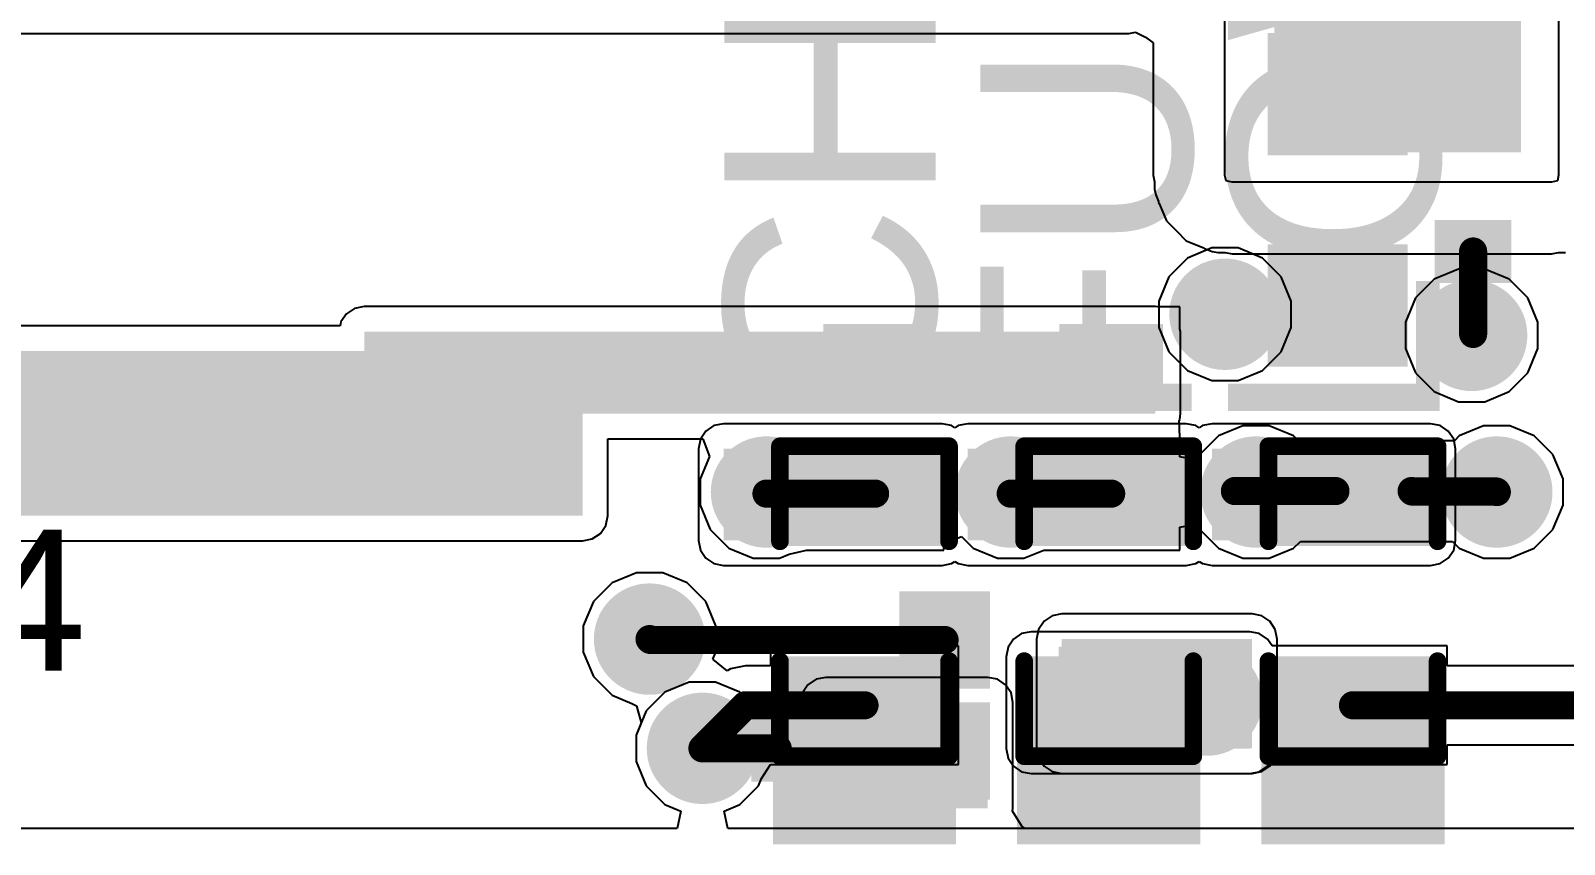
# Model space of a CAD drawing. Header units: millimetres. Extents: x 0 to 214, y 0 to 214.
# Drawn here: x 5.0714 to 5.5066, y 0.0058 to 0.2367 of the extents above; entities that cross this region are included whole.
import ezdxf

# ---------------------------------------------------------------- set-up
doc = ezdxf.new("R2010")
doc.units = ezdxf.units.MM
doc.header["$MEASUREMENT"] = 0
for name, color, linetype in [('BottomLayer', 5, 'Continuous'), ('BottomPaste', 16, 'Continuous'), ('BottomSolder', 6, 'Continuous'), ('TopLayer', 1, 'Continuous'), ('TopOverlay', 2, 'Continuous'), ('TopPaste', 8, 'Continuous'), ('TopSolder', 216, 'Continuous'), ('ViaHoleLayer', 16, 'Continuous')]:
    doc.layers.add(name, color=color, linetype=linetype)
doc.styles.add('Arial', font='', dxfattribs={"height": 0.2})
doc.styles.get('Arial').set_extended_font_data('Arial')

# ---------------------------------------------------------------- blocks, each defined once
blk = doc.blocks.new('R___0402_B_16')
at = {"layer": 'BottomLayer'}
for points in [[(-0.0095, 0.0125), (-0.0095, -0.0125), (-0.0275, -0.0125), (-0.0275, 0.0125)], [(0.0275, 0.0125), (0.0275, -0.0125), (0.0095, -0.0125), (0.0095, 0.0125)]]:
    blk.add_hatch(color=5, dxfattribs=at).paths.add_polyline_path(points)
at = {"layer": 'BottomPaste'}
for points in [[(-0.0095, 0.0125), (-0.0095, -0.0125), (-0.0275, -0.0125), (-0.0275, 0.0125)], [(0.0275, 0.0125), (0.0275, -0.0125), (0.0095, -0.0125), (0.0095, 0.0125)]]:
    blk.add_hatch(color=16, dxfattribs=at).paths.add_polyline_path(points)
at = {"layer": 'BottomSolder'}
for points in [[(-0.00733, 0.01467), (-0.00733, -0.01467), (-0.02967, -0.01467), (-0.02967, 0.01467)], [(0.02967, 0.01467), (0.02967, -0.01467), (0.00733, -0.01467), (0.00733, 0.01467)]]:
    blk.add_hatch(color=6, dxfattribs=at).paths.add_polyline_path(points)
blk = doc.blocks.new('5_VSOF_B_23')
at = {"layer": 'BottomLayer'}
for points in [[(-0.03346, 0.02461), (-0.01969, 0.02461), (-0.01969, 0.01476), (-0.03346, 0.01476)], [(0.01969, 0.02461), (0.03346, 0.02461), (0.03346, 0.01476), (0.01969, 0.01476)], [(-0.03346, 0.00492), (-0.01969, 0.00492), (-0.01969, -0.00492), (-0.03346, -0.00492)], [(-0.03346, -0.01476), (-0.01969, -0.01476), (-0.01969, -0.02461), (-0.03346, -0.02461)], [(0.01969, -0.01476), (0.03346, -0.01476), (0.03346, -0.02461), (0.01969, -0.02461)]]:
    blk.add_hatch(color=5, dxfattribs=at).paths.add_polyline_path(points)
at = {"layer": 'BottomPaste'}
for points in [[(-0.03346, 0.02461), (-0.01969, 0.02461), (-0.01969, 0.01476), (-0.03346, 0.01476)], [(0.01969, 0.02461), (0.03346, 0.02461), (0.03346, 0.01476), (0.01969, 0.01476)], [(-0.03346, 0.00492), (-0.01969, 0.00492), (-0.01969, -0.00492), (-0.03346, -0.00492)], [(-0.03346, -0.01476), (-0.01969, -0.01476), (-0.01969, -0.02461), (-0.03346, -0.02461)], [(0.01969, -0.01476), (0.03346, -0.01476), (0.03346, -0.02461), (0.01969, -0.02461)]]:
    blk.add_hatch(color=16, dxfattribs=at).paths.add_polyline_path(points)
at = {"layer": 'BottomSolder'}
for points in [[(-0.03746, 0.02861), (-0.01569, 0.02861), (-0.01569, 0.01076), (-0.03746, 0.01076)], [(0.01569, 0.02861), (0.03746, 0.02861), (0.03746, 0.01076), (0.01569, 0.01076)], [(-0.03746, 0.00892), (-0.01569, 0.00892), (-0.01569, -0.00892), (-0.03746, -0.00892)], [(-0.03746, -0.01076), (-0.01569, -0.01076), (-0.01569, -0.02861), (-0.03746, -0.02861)], [(0.01569, -0.01076), (0.03746, -0.01076), (0.03746, -0.02861), (0.01569, -0.02861)]]:
    blk.add_hatch(color=6, dxfattribs=at).paths.add_polyline_path(points)
blk = doc.blocks.new('R___0201_B_29')
at = {"layer": 'BottomLayer'}
for points in [[(-0.01614, 0.00728), (-0.00551, 0.00728), (-0.00551, -0.00728), (-0.01614, -0.00728)], [(0.00551, 0.00728), (0.01614, 0.00728), (0.01614, -0.00728), (0.00551, -0.00728)]]:
    blk.add_hatch(color=5, dxfattribs=at).paths.add_polyline_path(points)
at = {"layer": 'BottomPaste'}
for points in [[(-0.01614, 0.00728), (-0.00551, 0.00728), (-0.00551, -0.00728), (-0.01614, -0.00728)], [(0.00551, 0.00728), (0.01614, 0.00728), (0.01614, -0.00728), (0.00551, -0.00728)]]:
    blk.add_hatch(color=16, dxfattribs=at).paths.add_polyline_path(points)
at = {"layer": 'BottomSolder'}
for points in [[(-0.01831, 0.00945), (-0.00335, 0.00945), (-0.00335, -0.00945), (-0.01831, -0.00945)], [(0.00335, 0.00945), (0.01831, 0.00945), (0.01831, -0.00945), (0.00335, -0.00945)]]:
    blk.add_hatch(color=6, dxfattribs=at).paths.add_polyline_path(points)
blk = doc.blocks.new('R___0201_B_30')
at = {"layer": 'BottomLayer'}
for points in [[(-0.01614, 0.00728), (-0.00551, 0.00728), (-0.00551, -0.00728), (-0.01614, -0.00728)], [(0.00551, 0.00728), (0.01614, 0.00728), (0.01614, -0.00728), (0.00551, -0.00728)]]:
    blk.add_hatch(color=5, dxfattribs=at).paths.add_polyline_path(points)
at = {"layer": 'BottomPaste'}
for points in [[(-0.01614, 0.00728), (-0.00551, 0.00728), (-0.00551, -0.00728), (-0.01614, -0.00728)], [(0.00551, 0.00728), (0.01614, 0.00728), (0.01614, -0.00728), (0.00551, -0.00728)]]:
    blk.add_hatch(color=16, dxfattribs=at).paths.add_polyline_path(points)
at = {"layer": 'BottomSolder'}
for points in [[(-0.01831, 0.00945), (-0.00335, 0.00945), (-0.00335, -0.00945), (-0.01831, -0.00945)], [(0.00335, 0.00945), (0.01831, 0.00945), (0.01831, -0.00945), (0.00335, -0.00945)]]:
    blk.add_hatch(color=6, dxfattribs=at).paths.add_polyline_path(points)
blk = doc.blocks.new('SOT_723_B_53')
at = {"layer": 'BottomLayer'}
for points in [[(-0.02559, 0.0315), (-0.00591, 0.0315), (-0.00591, 0.01378), (-0.02559, 0.01378)], [(0.00591, 0.0315), (0.02559, 0.0315), (0.02559, 0.01378), (0.00591, 0.01378)], [(-0.00984, -0.01378), (0.00984, -0.01378), (0.00984, -0.0315), (-0.00984, -0.0315)]]:
    blk.add_hatch(color=5, dxfattribs=at).paths.add_polyline_path(points)
at = {"layer": 'BottomPaste'}
for points in [[(-0.02559, 0.0315), (-0.00591, 0.0315), (-0.00591, 0.01378), (-0.02559, 0.01378)], [(0.00591, 0.0315), (0.02559, 0.0315), (0.02559, 0.01378), (0.00591, 0.01378)], [(-0.00984, -0.01378), (0.00984, -0.01378), (0.00984, -0.0315), (-0.00984, -0.0315)]]:
    blk.add_hatch(color=16, dxfattribs=at).paths.add_polyline_path(points)
at = {"layer": 'BottomSolder'}
for points in [[(-0.02959, 0.0355), (-0.00191, 0.0355), (-0.00191, 0.00978), (-0.02959, 0.00978)], [(0.00191, 0.0355), (0.02959, 0.0355), (0.02959, 0.00978), (0.00191, 0.00978)], [(-0.01384, -0.00978), (0.01384, -0.00978), (0.01384, -0.0355), (-0.01384, -0.0355)]]:
    blk.add_hatch(color=6, dxfattribs=at).paths.add_polyline_path(points)
blk = doc.blocks.new('LED_0603_60')
at = {"layer": 'TopLayer'}
for points in [[(-0.03937, 0.01969), (-0.01969, 0.01969), (-0.01969, -0.01969), (-0.03937, -0.01969)], [(0.01969, 0.01969), (0.03937, 0.01969), (0.03937, -0.01969), (0.01969, -0.01969)]]:
    blk.add_hatch(color=1, dxfattribs=at).paths.add_polyline_path(points)
at = {"layer": 'TopOverlay'}
blk.add_hatch(color=2, dxfattribs=at).paths.add_polyline_path([(0.044, -0.026), (0.069, -0.026), (0.069, 0.026), (0.044, 0.026)])
at = {"layer": 'TopPaste'}
for points in [[(-0.03937, 0.01969), (-0.01969, 0.01969), (-0.01969, -0.01969), (-0.03937, -0.01969)], [(0.01969, 0.01969), (0.03937, 0.01969), (0.03937, -0.01969), (0.01969, -0.01969)]]:
    blk.add_hatch(color=8, dxfattribs=at).paths.add_polyline_path(points)
at = {"layer": 'TopSolder'}
for points in [[(-0.04337, 0.02369), (-0.01569, 0.02369), (-0.01569, -0.02369), (-0.04337, -0.02369)], [(0.01569, 0.02369), (0.04337, 0.02369), (0.04337, -0.02369), (0.01569, -0.02369)]]:
    blk.add_hatch(color=216, dxfattribs=at).paths.add_polyline_path(points)
at = {"layer": 'TopOverlay', "const_width": 0.005}
for points in [[(-0.044, -0.024), (-0.044, 0.024)], [(-0.017, 0.024), (-0.044, 0.024)], [(0.044, 0.024), (0.017, 0.024)], [(0.044, -0.024), (0.044, 0.024)], [(-0.017, -0.024), (-0.044, -0.024)], [(0.044, -0.024), (0.017, -0.024)]]:
    blk.add_lwpolyline(points, dxfattribs=at)
at = {"layer": 'TopOverlay', "const_width": 0.0025}
for points in [[(-0.04525, 0.024, 1), (-0.04275, 0.024, 1)], [(-0.04525, 0.024, 1), (-0.04275, 0.024, 1)], [(-0.01825, 0.024, 1), (-0.01575, 0.024, 1)], [(0.01575, 0.024, 1), (0.01825, 0.024, 1)], [(0.04275, 0.024, 1), (0.04525, 0.024, 1)], [(0.04275, 0.024, 1), (0.04525, 0.024, 1)], [(-0.04525, -0.024, 1), (-0.04275, -0.024, 1)], [(-0.04525, -0.024, 1), (-0.04275, -0.024, 1)], [(-0.01825, -0.024, 1), (-0.01575, -0.024, 1)], [(0.01575, -0.024, 1), (0.01825, -0.024, 1)], [(0.04275, -0.024, 1), (0.04525, -0.024, 1)], [(0.04275, -0.024, 1), (0.04525, -0.024, 1)]]:
    blk.add_lwpolyline(points, format="xyb", close=True, dxfattribs=at)
blk = doc.blocks.new('C___0603_B_71')
at = {"layer": 'BottomLayer'}
for points in [[(-0.045, -0.0175), (-0.045, 0.0175), (-0.015, 0.0175), (-0.015, -0.0175)], [(0.015, -0.0175), (0.015, 0.0175), (0.045, 0.0175), (0.045, -0.0175)]]:
    blk.add_hatch(color=5, dxfattribs=at).paths.add_polyline_path(points)
at = {"layer": 'BottomPaste'}
for points in [[(-0.045, -0.0175), (-0.045, 0.0175), (-0.015, 0.0175), (-0.015, -0.0175)], [(0.015, -0.0175), (0.015, 0.0175), (0.045, 0.0175), (0.045, -0.0175)]]:
    blk.add_hatch(color=16, dxfattribs=at).paths.add_polyline_path(points)
at = {"layer": 'BottomSolder'}
for points in [[(-0.04736, -0.01986), (-0.04736, 0.01986), (-0.01264, 0.01986), (-0.01264, -0.01986)], [(0.01264, -0.01986), (0.01264, 0.01986), (0.04736, 0.01986), (0.04736, -0.01986)]]:
    blk.add_hatch(color=6, dxfattribs=at).paths.add_polyline_path(points)
blk = doc.blocks.new('R___0402_B_106')
at = {"layer": 'BottomLayer'}
for points in [[(-0.0095, 0.0125), (-0.0095, -0.0125), (-0.0275, -0.0125), (-0.0275, 0.0125)], [(0.0275, 0.0125), (0.0275, -0.0125), (0.0095, -0.0125), (0.0095, 0.0125)]]:
    blk.add_hatch(color=5, dxfattribs=at).paths.add_polyline_path(points)
at = {"layer": 'BottomPaste'}
for points in [[(-0.0095, 0.0125), (-0.0095, -0.0125), (-0.0275, -0.0125), (-0.0275, 0.0125)], [(0.0275, 0.0125), (0.0275, -0.0125), (0.0095, -0.0125), (0.0095, 0.0125)]]:
    blk.add_hatch(color=16, dxfattribs=at).paths.add_polyline_path(points)
at = {"layer": 'BottomSolder'}
for points in [[(-0.00733, 0.01467), (-0.00733, -0.01467), (-0.02967, -0.01467), (-0.02967, 0.01467)], [(0.02967, 0.01467), (0.02967, -0.01467), (0.00733, -0.01467), (0.00733, 0.01467)]]:
    blk.add_hatch(color=6, dxfattribs=at).paths.add_polyline_path(points)
blk = doc.blocks.new('LED_0603_181')
at = {"layer": 'TopLayer'}
for points in [[(-0.03937, 0.01969), (-0.01969, 0.01969), (-0.01969, -0.01969), (-0.03937, -0.01969)], [(0.01969, 0.01969), (0.03937, 0.01969), (0.03937, -0.01969), (0.01969, -0.01969)]]:
    blk.add_hatch(color=1, dxfattribs=at).paths.add_polyline_path(points)
at = {"layer": 'TopOverlay'}
blk.add_hatch(color=2, dxfattribs=at).paths.add_polyline_path([(0.044, -0.026), (0.069, -0.026), (0.069, 0.026), (0.044, 0.026)])
at = {"layer": 'TopPaste'}
for points in [[(-0.03937, 0.01969), (-0.01969, 0.01969), (-0.01969, -0.01969), (-0.03937, -0.01969)], [(0.01969, 0.01969), (0.03937, 0.01969), (0.03937, -0.01969), (0.01969, -0.01969)]]:
    blk.add_hatch(color=8, dxfattribs=at).paths.add_polyline_path(points)
at = {"layer": 'TopSolder'}
for points in [[(-0.04337, 0.02369), (-0.01569, 0.02369), (-0.01569, -0.02369), (-0.04337, -0.02369)], [(0.01569, 0.02369), (0.04337, 0.02369), (0.04337, -0.02369), (0.01569, -0.02369)]]:
    blk.add_hatch(color=216, dxfattribs=at).paths.add_polyline_path(points)
at = {"layer": 'TopOverlay', "const_width": 0.005}
for points in [[(-0.017, 0.024), (-0.044, 0.024)], [(-0.044, -0.024), (-0.044, 0.024)], [(0.044, 0.024), (0.017, 0.024)], [(0.044, -0.024), (0.044, 0.024)], [(-0.017, -0.024), (-0.044, -0.024)], [(0.044, -0.024), (0.017, -0.024)]]:
    blk.add_lwpolyline(points, dxfattribs=at)
at = {"layer": 'TopOverlay', "const_width": 0.0025}
for points in [[(-0.04525, 0.024, 1), (-0.04275, 0.024, 1)], [(-0.04525, 0.024, 1), (-0.04275, 0.024, 1)], [(-0.01825, 0.024, 1), (-0.01575, 0.024, 1)], [(0.01575, 0.024, 1), (0.01825, 0.024, 1)], [(0.04275, 0.024, 1), (0.04525, 0.024, 1)], [(0.04275, 0.024, 1), (0.04525, 0.024, 1)], [(-0.04525, -0.024, 1), (-0.04275, -0.024, 1)], [(-0.04525, -0.024, 1), (-0.04275, -0.024, 1)], [(-0.01825, -0.024, 1), (-0.01575, -0.024, 1)], [(0.01575, -0.024, 1), (0.01825, -0.024, 1)], [(0.04275, -0.024, 1), (0.04525, -0.024, 1)], [(0.04275, -0.024, 1), (0.04525, -0.024, 1)]]:
    blk.add_lwpolyline(points, format="xyb", close=True, dxfattribs=at)
blk = doc.blocks.new('LED_0603_182')
at = {"layer": 'TopLayer'}
for points in [[(-0.03937, 0.01969), (-0.01969, 0.01969), (-0.01969, -0.01969), (-0.03937, -0.01969)], [(0.01969, 0.01969), (0.03937, 0.01969), (0.03937, -0.01969), (0.01969, -0.01969)]]:
    blk.add_hatch(color=1, dxfattribs=at).paths.add_polyline_path(points)
at = {"layer": 'TopOverlay'}
blk.add_hatch(color=2, dxfattribs=at).paths.add_polyline_path([(0.044, -0.026), (0.069, -0.026), (0.069, 0.026), (0.044, 0.026)])
at = {"layer": 'TopPaste'}
for points in [[(-0.03937, 0.01969), (-0.01969, 0.01969), (-0.01969, -0.01969), (-0.03937, -0.01969)], [(0.01969, 0.01969), (0.03937, 0.01969), (0.03937, -0.01969), (0.01969, -0.01969)]]:
    blk.add_hatch(color=8, dxfattribs=at).paths.add_polyline_path(points)
at = {"layer": 'TopSolder'}
for points in [[(-0.04337, 0.02369), (-0.01569, 0.02369), (-0.01569, -0.02369), (-0.04337, -0.02369)], [(0.01569, 0.02369), (0.04337, 0.02369), (0.04337, -0.02369), (0.01569, -0.02369)]]:
    blk.add_hatch(color=216, dxfattribs=at).paths.add_polyline_path(points)
at = {"layer": 'TopOverlay', "const_width": 0.005}
for points in [[(-0.044, -0.024), (-0.044, 0.024)], [(-0.017, 0.024), (-0.044, 0.024)], [(0.044, 0.024), (0.017, 0.024)], [(0.044, -0.024), (0.044, 0.024)], [(-0.017, -0.024), (-0.044, -0.024)], [(0.044, -0.024), (0.017, -0.024)]]:
    blk.add_lwpolyline(points, dxfattribs=at)
at = {"layer": 'TopOverlay', "const_width": 0.0025}
for points in [[(-0.04525, 0.024, 1), (-0.04275, 0.024, 1)], [(-0.04525, 0.024, 1), (-0.04275, 0.024, 1)], [(-0.01825, 0.024, 1), (-0.01575, 0.024, 1)], [(0.01575, 0.024, 1), (0.01825, 0.024, 1)], [(0.04275, 0.024, 1), (0.04525, 0.024, 1)], [(0.04275, 0.024, 1), (0.04525, 0.024, 1)], [(-0.04525, -0.024, 1), (-0.04275, -0.024, 1)], [(-0.04525, -0.024, 1), (-0.04275, -0.024, 1)], [(-0.01825, -0.024, 1), (-0.01575, -0.024, 1)], [(0.01575, -0.024, 1), (0.01825, -0.024, 1)], [(0.04275, -0.024, 1), (0.04525, -0.024, 1)], [(0.04275, -0.024, 1), (0.04525, -0.024, 1)]]:
    blk.add_lwpolyline(points, format="xyb", close=True, dxfattribs=at)

msp = doc.modelspace()

# ---------------------------------------------------------------- hatches: boundary and pattern name
at = {"layer": 'BottomLayer'}
for points in [[(5.42431, 0.20219), (5.49431, 0.20219), (5.49431, 0.26519), (5.42431, 0.26519)], [(5.166, 0.099), (5.228, 0.099), (5.228, 0.15128), (5.166, 0.15128)], [(5.166, 0.128), (5.3905, 0.128), (5.3905, 0.15128), (5.166, 0.15128)], [(4.3879, 0.099), (5.1969, 0.099), (5.1969, 0.14575), (4.3879, 0.14575)], [(5.364, 0.033), (5.418, 0.033), (5.418, 0.064), (5.364, 0.064)], [(5.297, 0.016), (5.343, 0.016), (5.343, 0.046), (5.297, 0.046)]]:
    msp.add_hatch(color=5, dxfattribs=at).paths.add_polyline_path(points)
h = msp.add_hatch(color=5, dxfattribs=at)
edge = h.paths.add_edge_path()
edge.add_arc((5.41031, 0.15619), 0.01181, 0, 360)
h = msp.add_hatch(color=5, dxfattribs=at)
edge = h.paths.add_edge_path()
edge.add_arc((5.48031, 0.15019), 0.01181, 0, 360)
h = msp.add_hatch(color=5, dxfattribs=at)
edge = h.paths.add_edge_path()
edge.add_arc((5.28018, 0.10574), 0.01181, 0, 360)
h = msp.add_hatch(color=5, dxfattribs=at)
edge = h.paths.add_edge_path()
edge.add_arc((5.3495, 0.10574), 0.01181, 0, 360)
h = msp.add_hatch(color=5, dxfattribs=at)
edge = h.paths.add_edge_path()
edge.add_arc((5.41913, 0.10574), 0.01181, 0, 360)
h = msp.add_hatch(color=5, dxfattribs=at)
edge = h.paths.add_edge_path()
edge.add_arc((5.48745, 0.10574), 0.01181, 0, 360)
h = msp.add_hatch(color=5, dxfattribs=at)
edge = h.paths.add_edge_path()
edge.add_arc((5.247, 0.064), 0.01181, 0, 360)
h = msp.add_hatch(color=5, dxfattribs=at)
edge = h.paths.add_edge_path()
edge.add_arc((5.40514, 0.04669), 0.01181, 0, 360)
h = msp.add_hatch(color=5, dxfattribs=at)
edge = h.paths.add_edge_path()
edge.add_arc((5.262, 0.033), 0.01181, 0, 360)
at = {"layer": 'BottomSolder'}
h = msp.add_hatch(color=6, dxfattribs=at)
edge = h.paths.add_edge_path()
edge.add_arc((5.41031, 0.15619), 0.01581, 0, 360)
h = msp.add_hatch(color=6, dxfattribs=at)
edge = h.paths.add_edge_path()
edge.add_arc((5.48031, 0.15019), 0.01581, 0, 360)
h = msp.add_hatch(color=6, dxfattribs=at)
edge = h.paths.add_edge_path()
edge.add_arc((5.28018, 0.10574), 0.01581, 0, 360)
h = msp.add_hatch(color=6, dxfattribs=at)
edge = h.paths.add_edge_path()
edge.add_arc((5.3495, 0.10574), 0.01581, 0, 360)
h = msp.add_hatch(color=6, dxfattribs=at)
edge = h.paths.add_edge_path()
edge.add_arc((5.41913, 0.10574), 0.01581, 0, 360)
h = msp.add_hatch(color=6, dxfattribs=at)
edge = h.paths.add_edge_path()
edge.add_arc((5.48745, 0.10574), 0.01581, 0, 360)
h = msp.add_hatch(color=6, dxfattribs=at)
edge = h.paths.add_edge_path()
edge.add_arc((5.247, 0.064), 0.01581, 0, 360)
h = msp.add_hatch(color=6, dxfattribs=at)
edge = h.paths.add_edge_path()
edge.add_arc((5.40514, 0.04669), 0.01581, 0, 360)
h = msp.add_hatch(color=6, dxfattribs=at)
edge = h.paths.add_edge_path()
edge.add_arc((5.262, 0.033), 0.01581, 0, 360)
at = {"layer": 'TopLayer'}
h = msp.add_hatch(color=1, dxfattribs=at)
edge = h.paths.add_edge_path()
edge.add_arc((5.41031, 0.15619), 0.01181, 0, 360)
h = msp.add_hatch(color=1, dxfattribs=at)
edge = h.paths.add_edge_path()
edge.add_arc((5.48031, 0.15019), 0.01181, 0, 360)
for points in [[(5.268, 0.092), (5.33, 0.092), (5.33, 0.118), (5.268, 0.118)], [(5.33732, 0.092), (5.39932, 0.092), (5.39932, 0.118), (5.33732, 0.118)], [(5.40664, 0.092), (5.46864, 0.092), (5.46864, 0.118), (5.40664, 0.118)], [(5.41732, 0.05894), (5.35532, 0.05894), (5.35532, 0.03294), (5.41732, 0.03294)]]:
    msp.add_hatch(color=1, dxfattribs=at).paths.add_polyline_path(points)
h = msp.add_hatch(color=1, dxfattribs=at)
edge = h.paths.add_edge_path()
edge.add_arc((5.28018, 0.10574), 0.01181, 0, 360)
h = msp.add_hatch(color=1, dxfattribs=at)
edge = h.paths.add_edge_path()
edge.add_arc((5.3495, 0.10574), 0.01181, 0, 360)
h = msp.add_hatch(color=1, dxfattribs=at)
edge = h.paths.add_edge_path()
edge.add_arc((5.41913, 0.10574), 0.01181, 0, 360)
h = msp.add_hatch(color=1, dxfattribs=at)
edge = h.paths.add_edge_path()
edge.add_arc((5.48745, 0.10574), 0.01181, 0, 360)
h = msp.add_hatch(color=1, dxfattribs=at)
edge = h.paths.add_edge_path()
edge.add_arc((5.247, 0.064), 0.01181, 0, 360)
h = msp.add_hatch(color=1, dxfattribs=at)
edge = h.paths.add_edge_path()
edge.add_arc((5.40514, 0.04669), 0.01181, 0, 360)
h = msp.add_hatch(color=1, dxfattribs=at)
edge = h.paths.add_edge_path()
edge.add_arc((5.262, 0.033), 0.01181, 0, 360)
at = {"layer": 'TopSolder'}
h = msp.add_hatch(color=216, dxfattribs=at)
edge = h.paths.add_edge_path()
edge.add_arc((5.41031, 0.15619), 0.01581, 0, 360)
h = msp.add_hatch(color=216, dxfattribs=at)
edge = h.paths.add_edge_path()
edge.add_arc((5.48031, 0.15019), 0.01581, 0, 360)
h = msp.add_hatch(color=216, dxfattribs=at)
edge = h.paths.add_edge_path()
edge.add_arc((5.28018, 0.10574), 0.01581, 0, 360)
h = msp.add_hatch(color=216, dxfattribs=at)
edge = h.paths.add_edge_path()
edge.add_arc((5.3495, 0.10574), 0.01581, 0, 360)
h = msp.add_hatch(color=216, dxfattribs=at)
edge = h.paths.add_edge_path()
edge.add_arc((5.41913, 0.10574), 0.01581, 0, 360)
h = msp.add_hatch(color=216, dxfattribs=at)
edge = h.paths.add_edge_path()
edge.add_arc((5.48745, 0.10574), 0.01581, 0, 360)
h = msp.add_hatch(color=216, dxfattribs=at)
edge = h.paths.add_edge_path()
edge.add_arc((5.247, 0.064), 0.01581, 0, 360)
h = msp.add_hatch(color=216, dxfattribs=at)
edge = h.paths.add_edge_path()
edge.add_arc((5.40514, 0.04669), 0.01581, 0, 360)
h = msp.add_hatch(color=216, dxfattribs=at)
edge = h.paths.add_edge_path()
edge.add_arc((5.262, 0.033), 0.01581, 0, 360)
at = {"layer": 'ViaHoleLayer'}
h = msp.add_hatch(color=16, dxfattribs=at)
edge = h.paths.add_edge_path()
edge.add_arc((5.41031, 0.15619), 0.00591, 0, 360)
h = msp.add_hatch(color=16, dxfattribs=at)
edge = h.paths.add_edge_path()
edge.add_arc((5.48031, 0.15019), 0.00591, 0, 360)
h = msp.add_hatch(color=16, dxfattribs=at)
edge = h.paths.add_edge_path()
edge.add_arc((5.28018, 0.10574), 0.00591, 0, 360)
h = msp.add_hatch(color=16, dxfattribs=at)
edge = h.paths.add_edge_path()
edge.add_arc((5.3495, 0.10574), 0.00591, 0, 360)
h = msp.add_hatch(color=16, dxfattribs=at)
edge = h.paths.add_edge_path()
edge.add_arc((5.41913, 0.10574), 0.00591, 0, 360)
h = msp.add_hatch(color=16, dxfattribs=at)
edge = h.paths.add_edge_path()
edge.add_arc((5.48745, 0.10574), 0.00591, 0, 360)
h = msp.add_hatch(color=16, dxfattribs=at)
edge = h.paths.add_edge_path()
edge.add_arc((5.247, 0.064), 0.00591, 0, 360)
h = msp.add_hatch(color=16, dxfattribs=at)
edge = h.paths.add_edge_path()
edge.add_arc((5.40514, 0.04669), 0.00591, 0, 360)
h = msp.add_hatch(color=16, dxfattribs=at)
edge = h.paths.add_edge_path()
edge.add_arc((5.262, 0.033), 0.00591, 0, 360)

# ---------------------------------------------------------------- linework, layer by layer
at = {"layer": 'BottomLayer'}
for p, q in [((5.41031, 0.23321), (5.41031, 0.638)), ((5.505, 0.24333), (5.505, 0.19905)), ((5.017, 0.23589), (5.383, 0.23589)), ((5.383, 0.23589), (5.38492, 0.23627)), ((5.38492, 0.23627), (5.38779, 0.23485)), ((5.38779, 0.23485), (5.38992, 0.23321)), ((5.38992, 0.23321), (5.38992, 0.1957)), ((5.41031, 0.1957), (5.41031, 0.23321)), ((5.505, 0.19905), (5.505, 0.1957)), ((5.38992, 0.1957), (5.39031, 0.19373)), ((5.39031, 0.19373), (5.39031, 0.19172)), ((5.39031, 0.19172), (5.39064, 0.19004)), ((5.41064, 0.19402), (5.41031, 0.1957)), ((5.41232, 0.19369), (5.41064, 0.19402)), ((5.50299, 0.19369), (5.41232, 0.19369)), ((5.50467, 0.19402), (5.50299, 0.19369)), ((5.505, 0.1957), (5.50467, 0.19402)), ((5.39064, 0.19004), (5.39064, 0.19004)), ((5.39064, 0.19004), (5.39141, 0.18819)), ((5.39141, 0.18819), (5.39147, 0.18789)), ((5.39147, 0.18789), (5.39164, 0.18764)), ((5.39164, 0.18764), (5.39369, 0.18269)), ((5.39369, 0.18269), (5.3965, 0.17988)), ((5.3965, 0.17988), (5.39931, 0.17707)), ((5.39931, 0.17707), (5.40426, 0.17502)), ((5.40426, 0.17502), (5.40451, 0.17485)), ((5.40451, 0.17485), (5.40481, 0.17479)), ((5.40481, 0.17479), (5.40666, 0.17402)), ((5.40666, 0.17402), (5.40666, 0.17402)), ((5.40666, 0.17402), (5.40834, 0.17369)), ((5.40834, 0.17369), (5.41035, 0.17369)), ((5.41035, 0.17369), (5.41232, 0.1733)), ((5.41232, 0.1733), (5.50299, 0.1733)), ((5.50299, 0.1733), (5.50496, 0.17369)), ((5.50496, 0.17369), (5.50697, 0.17369)), ((5.16327, 0.15787), (5.16095, 0.15633)), ((5.166, 0.15842), (5.16327, 0.15787)), ((5.3905, 0.15842), (5.166, 0.15842)), ((5.39119, 0.15828), (5.3905, 0.15842)), ((5.3975, 0.15828), (5.39119, 0.15828)), ((5.3975, 0.15197), (5.3975, 0.15828)), ((5.15918, 0.15289), (4.89105, 0.15289)), ((5.15941, 0.15401), (5.15918, 0.15289)), ((5.16095, 0.15633), (5.15941, 0.15401)), ((5.39764, 0.15128), (5.3975, 0.15197)), ((5.39764, 0.128), (5.39764, 0.15128)), ((5.3973, 0.12607), (5.3975, 0.12628)), ((5.3975, 0.12628), (5.39764, 0.128)), ((5.3975, 0.12628), (5.3975, 0.12628)), ((5.3975, 0.12128), (5.3973, 0.12607)), ((5.41539, 0.12456), (5.40848, 0.12169)), ((5.42288, 0.12456), (5.41539, 0.12456)), ((5.42979, 0.12169), (5.42288, 0.12456)), ((5.48371, 0.12456), (5.47679, 0.12169)), ((5.49119, 0.12456), (5.48371, 0.12456)), ((5.4981, 0.12169), (5.49119, 0.12456)), ((5.23514, 0.099), (5.23514, 0.12086)), ((5.23514, 0.12086), (5.26216, 0.12086)), ((5.26216, 0.12086), (5.26401, 0.11586)), ((5.3975, 0.11574), (5.3975, 0.12128)), ((5.3975, 0.12128), (5.3975, 0.12128)), ((5.40848, 0.12169), (5.40319, 0.1164)), ((5.43117, 0.12031), (5.42979, 0.12169)), ((5.47541, 0.12031), (5.43117, 0.12031)), ((5.47679, 0.12169), (5.47541, 0.12031)), ((5.5034, 0.1164), (5.4981, 0.12169)), ((5.26401, 0.11586), (5.26137, 0.10949)), ((5.4025, 0.11474), (5.3975, 0.11574)), ((5.40319, 0.1164), (5.4025, 0.11474)), ((5.50626, 0.10949), (5.5034, 0.1164)), ((5.26137, 0.10949), (5.26137, 0.102)), ((5.50626, 0.102), (5.50626, 0.10949)), ((5.26137, 0.102), (5.26423, 0.09509)), ((5.5034, 0.09509), (5.50626, 0.102)), ((5.23305, 0.09395), (5.23459, 0.09627)), ((5.23459, 0.09627), (5.23514, 0.099)), ((5.3975, 0.09575), (5.4025, 0.09675)), ((5.4025, 0.09675), (5.40319, 0.09509)), ((4.3879, 0.09186), (5.228, 0.09186)), ((5.228, 0.09186), (5.23073, 0.09241)), ((5.23073, 0.09241), (5.23305, 0.09395)), ((5.26423, 0.09509), (5.26952, 0.0898)), ((5.3305, 0.09107), (5.3355, 0.09314)), ((5.3355, 0.09314), (5.33884, 0.0898)), ((5.3975, 0.08928), (5.3975, 0.09575)), ((5.40319, 0.09509), (5.40848, 0.0898)), ((5.42979, 0.0898), (5.43173, 0.09174)), ((5.43173, 0.09174), (5.47485, 0.09174)), ((5.47485, 0.09174), (5.47679, 0.0898)), ((5.4981, 0.0898), (5.5034, 0.09509)), ((5.26952, 0.0898), (5.27644, 0.08693)), ((5.28392, 0.08693), (5.28666, 0.08807)), ((5.28666, 0.08807), (5.2915, 0.08928)), ((5.2915, 0.08928), (5.2915, 0.08928)), ((5.2915, 0.08928), (5.2915, 0.08928)), ((5.2915, 0.08928), (5.3305, 0.08928)), ((5.3305, 0.08928), (5.3305, 0.09107)), ((5.33884, 0.0898), (5.34575, 0.08693)), ((5.35324, 0.08693), (5.3589, 0.08928)), ((5.3589, 0.08928), (5.3975, 0.08928)), ((5.40848, 0.0898), (5.41539, 0.08693)), ((5.42288, 0.08693), (5.42979, 0.0898)), ((5.47679, 0.0898), (5.48371, 0.08693)), ((5.49119, 0.08693), (5.4981, 0.0898)), ((5.27644, 0.08693), (5.28392, 0.08693)), ((5.34575, 0.08693), (5.35324, 0.08693)), ((5.41539, 0.08693), (5.42288, 0.08693)), ((5.48371, 0.08693), (5.49119, 0.08693)), ((5.36127, 0.07059), (5.35895, 0.06905)), ((5.364, 0.07114), (5.36127, 0.07059)), ((5.418, 0.07114), (5.364, 0.07114)), ((5.42073, 0.07059), (5.418, 0.07114)), ((5.42305, 0.06905), (5.42073, 0.07059)), ((5.35741, 0.06673), (5.35686, 0.064)), ((5.35895, 0.06905), (5.35741, 0.06673)), ((5.42459, 0.06673), (5.42305, 0.06905)), ((5.42514, 0.064), (5.42459, 0.06673)), ((5.35686, 0.064), (5.35686, 0.033)), ((5.42514, 0.033), (5.42514, 0.064)), ((5.29427, 0.05259), (5.29195, 0.05105)), ((5.297, 0.05314), (5.29427, 0.05259)), ((5.343, 0.05314), (5.297, 0.05314)), ((5.34573, 0.05259), (5.343, 0.05314)), ((5.34805, 0.05105), (5.34573, 0.05259)), ((5.25134, 0.04895), (5.24605, 0.04366)), ((5.25826, 0.05181), (5.25134, 0.04895)), ((5.26574, 0.05181), (5.25826, 0.05181)), ((5.27266, 0.04895), (5.26574, 0.05181)), ((5.27432, 0.04728), (5.27266, 0.04895)), ((5.29041, 0.04873), (5.29012, 0.04728)), ((5.29195, 0.05105), (5.29041, 0.04873)), ((5.34959, 0.04873), (5.34805, 0.05105)), ((5.35014, 0.046), (5.34959, 0.04873)), ((5.24605, 0.04366), (5.24319, 0.03674)), ((5.29012, 0.04728), (5.27432, 0.04728)), ((5.35014, 0.016), (5.35014, 0.046)), ((5.24319, 0.03674), (5.24319, 0.02926)), ((5.35686, 0.033), (5.35741, 0.03027)), ((5.42459, 0.03027), (5.42514, 0.033)), ((5.24319, 0.02926), (5.24605, 0.02234)), ((5.35741, 0.03027), (5.35895, 0.02795)), ((5.35895, 0.02795), (5.36127, 0.02641)), ((5.36127, 0.02641), (5.364, 0.02586)), ((5.418, 0.02586), (5.42073, 0.02641)), ((5.42073, 0.02641), (5.42305, 0.02795)), ((5.42305, 0.02795), (5.42459, 0.03027)), ((5.24605, 0.02234), (5.25134, 0.01705)), ((5.364, 0.02586), (5.418, 0.02586)), ((5.25134, 0.01705), (5.25583, 0.0152)), ((5.25583, 0.0152), (5.25483, 0.0102)), ((5.34998, 0.0152), (5.35014, 0.016)), ((5.35267, 0.01088), (5.34998, 0.0152)), ((5.25483, 0.0102), (1.269, 0.0102)), ((5.35355, 0.0102), (5.35267, 0.01088)), ((5.89532, 0.0102), (5.35355, 0.0102))]:
    msp.add_line(p, q, dxfattribs=at)
at = {"layer": 'BottomLayer', "const_width": 0.008}
for points in [[(5.48073, 0.15061), (5.48073, 0.174)], [(5.28018, 0.10528), (5.311, 0.10528)], [(5.3495, 0.10528), (5.378, 0.10528)], [(5.41313, 0.10602), (5.44164, 0.10602)], [(5.46329, 0.10602), (5.46343, 0.10588)], [(5.46343, 0.10588), (5.48731, 0.10588)], [(5.48731, 0.10588), (5.48745, 0.10574)], [(5.247, 0.064), (5.24725, 0.06375)], [(5.24725, 0.06375), (5.33072, 0.06375)], [(5.262, 0.033), (5.28335, 0.033)]]:
    msp.add_lwpolyline(points, dxfattribs=at)
at = {"layer": 'BottomLayer', "const_width": 0.004}
for points in [[(5.47873, 0.174, 1), (5.48273, 0.174, 1)], [(5.47873, 0.15061, 1), (5.48273, 0.15061, 1)], [(5.27818, 0.10528, 1), (5.28218, 0.10528, 1)], [(5.309, 0.10528, 1), (5.313, 0.10528, 1)], [(5.3475, 0.10528, 1), (5.3515, 0.10528, 1)], [(5.376, 0.10528, 1), (5.38, 0.10528, 1)], [(5.41113, 0.10602, 1), (5.41513, 0.10602, 1)], [(5.43964, 0.10602, 1), (5.44364, 0.10602, 1)], [(5.46129, 0.10602, 1), (5.46529, 0.10602, 1)], [(5.46143, 0.10588, 1), (5.46543, 0.10588, 1)], [(5.46143, 0.10588, 1), (5.46543, 0.10588, 1)], [(5.48531, 0.10588, 1), (5.48931, 0.10588, 1)], [(5.48531, 0.10588, 1), (5.48931, 0.10588, 1)], [(5.48545, 0.10574, 1), (5.48945, 0.10574, 1)], [(5.245, 0.064, 1), (5.249, 0.064, 1)], [(5.24525, 0.06375, 1), (5.24925, 0.06375, 1)], [(5.24525, 0.06375, 1), (5.24925, 0.06375, 1)], [(5.32872, 0.06375, 1), (5.33272, 0.06375, 1)], [(5.26, 0.033, 1), (5.264, 0.033, 1)], [(5.28135, 0.033, 1), (5.28535, 0.033, 1)]]:
    msp.add_lwpolyline(points, format="xyb", close=True, dxfattribs=at)
at = {"layer": 'TopLayer'}
for p, q in [((5.40657, 0.175), (5.39965, 0.17214)), ((5.41405, 0.175), (5.40657, 0.175)), ((5.42096, 0.17214), (5.41405, 0.175)), ((5.39965, 0.17214), (5.39436, 0.16684)), ((5.42626, 0.16684), (5.42096, 0.17214)), ((5.39436, 0.16684), (5.3915, 0.15993)), ((5.42912, 0.15993), (5.42626, 0.16684)), ((5.46965, 0.16614), (5.46436, 0.16084)), ((5.47657, 0.169), (5.46965, 0.16614)), ((5.48405, 0.169), (5.47657, 0.169)), ((5.49096, 0.16614), (5.48405, 0.169)), ((5.49626, 0.16084), (5.49096, 0.16614)), ((5.3915, 0.15993), (5.3915, 0.15245)), ((5.42912, 0.15245), (5.42912, 0.15993)), ((5.46436, 0.16084), (5.4615, 0.15393)), ((5.49912, 0.15393), (5.49626, 0.16084)), ((5.3915, 0.15245), (5.39436, 0.14553)), ((5.42626, 0.14553), (5.42912, 0.15245)), ((5.4615, 0.15393), (5.4615, 0.14645)), ((5.49912, 0.14645), (5.49912, 0.15393)), ((5.39436, 0.14553), (5.39965, 0.14024)), ((5.42096, 0.14024), (5.42626, 0.14553)), ((5.4615, 0.14645), (5.46436, 0.13953)), ((5.49626, 0.13953), (5.49912, 0.14645)), ((5.39965, 0.14024), (5.40657, 0.13738)), ((5.41405, 0.13738), (5.42096, 0.14024)), ((5.46436, 0.13953), (5.46965, 0.13424)), ((5.49096, 0.13424), (5.49626, 0.13953)), ((5.40657, 0.13738), (5.41405, 0.13738)), ((5.46965, 0.13424), (5.47657, 0.13138)), ((5.47657, 0.13138), (5.48405, 0.13138)), ((5.48405, 0.13138), (5.49096, 0.13424)), ((5.26295, 0.12305), (5.26141, 0.12073)), ((5.26527, 0.12459), (5.26295, 0.12305)), ((5.268, 0.12514), (5.26527, 0.12459)), ((5.33, 0.12514), (5.268, 0.12514)), ((5.33273, 0.12459), (5.33, 0.12514)), ((5.33366, 0.12397), (5.33273, 0.12459)), ((5.33459, 0.12459), (5.33366, 0.12397)), ((5.33732, 0.12514), (5.33459, 0.12459)), ((5.39932, 0.12514), (5.33732, 0.12514)), ((5.40205, 0.12459), (5.39932, 0.12514)), ((5.40298, 0.12397), (5.40205, 0.12459)), ((5.40391, 0.12459), (5.40298, 0.12397)), ((5.40664, 0.12514), (5.40391, 0.12459)), ((5.46864, 0.12514), (5.40664, 0.12514)), ((5.47137, 0.12459), (5.46864, 0.12514)), ((5.47368, 0.12305), (5.47137, 0.12459)), ((5.47523, 0.12073), (5.47368, 0.12305)), ((5.26141, 0.12073), (5.26086, 0.118)), ((5.26086, 0.118), (5.26086, 0.092)), ((5.47577, 0.118), (5.47523, 0.12073)), ((5.47577, 0.092), (5.47577, 0.118)), ((5.26086, 0.092), (5.26141, 0.08927)), ((5.47523, 0.08927), (5.47577, 0.092)), ((5.26141, 0.08927), (5.26295, 0.08695)), ((5.47368, 0.08695), (5.47523, 0.08927)), ((5.24326, 0.08281), (5.23634, 0.07995)), ((5.25074, 0.08281), (5.24326, 0.08281)), ((5.25766, 0.07995), (5.25074, 0.08281)), ((5.26295, 0.08695), (5.26527, 0.08541)), ((5.26527, 0.08541), (5.268, 0.08486)), ((5.268, 0.08486), (5.33, 0.08486)), ((5.33, 0.08486), (5.33273, 0.08541)), ((5.33273, 0.08541), (5.33366, 0.08603)), ((5.33366, 0.08603), (5.33459, 0.08541)), ((5.33459, 0.08541), (5.33732, 0.08486)), ((5.33732, 0.08486), (5.39932, 0.08486)), ((5.39932, 0.08486), (5.40205, 0.08541)), ((5.40205, 0.08541), (5.40298, 0.08603)), ((5.40298, 0.08603), (5.40391, 0.08541)), ((5.40391, 0.08541), (5.40664, 0.08486)), ((5.40664, 0.08486), (5.46864, 0.08486)), ((5.46864, 0.08486), (5.47137, 0.08541)), ((5.47137, 0.08541), (5.47368, 0.08695)), ((5.23634, 0.07995), (5.23105, 0.07466)), ((5.26295, 0.07466), (5.25766, 0.07995)), ((5.23105, 0.07466), (5.22819, 0.06774)), ((5.26581, 0.06774), (5.26295, 0.07466)), ((5.22819, 0.06774), (5.22819, 0.06026)), ((5.26581, 0.06026), (5.26581, 0.06774)), ((5.35259, 0.06554), (5.35027, 0.06399)), ((5.35532, 0.06608), (5.35259, 0.06554)), ((5.41732, 0.06608), (5.35532, 0.06608)), ((5.42005, 0.06554), (5.41732, 0.06608)), ((5.42237, 0.06399), (5.42005, 0.06554)), ((5.33469, 0.06207), (5.28132, 0.06207)), ((5.28132, 0.06207), (5.28132, 0.05644)), ((5.33469, 0.02838), (5.33469, 0.06207)), ((5.34873, 0.06168), (5.34818, 0.05894)), ((5.35027, 0.06399), (5.34873, 0.06168)), ((5.42365, 0.06207), (5.42237, 0.06399)), ((5.47332, 0.06207), (5.42365, 0.06207)), ((5.47332, 0.05644), (5.47332, 0.06207)), ((5.22819, 0.06026), (5.23105, 0.05334)), ((5.265, 0.05831), (5.26581, 0.06026)), ((5.26904, 0.05499), (5.265, 0.05831)), ((5.34818, 0.05894), (5.34818, 0.03294)), ((5.23105, 0.05334), (5.23634, 0.04805)), ((5.26993, 0.05559), (5.26904, 0.05499)), ((5.27422, 0.05644), (5.26993, 0.05559)), ((5.27423, 0.05644), (5.27422, 0.05644)), ((5.28132, 0.05644), (5.27423, 0.05644)), ((5.56264, 0.05644), (5.47332, 0.05644)), ((5.23634, 0.04805), (5.24192, 0.04574)), ((5.24192, 0.04574), (5.2433, 0.04505)), ((5.2433, 0.04505), (5.24462, 0.04019)), ((5.24462, 0.04019), (5.24319, 0.03674)), ((5.24319, 0.03674), (5.24319, 0.02926)), ((5.34818, 0.03294), (5.34873, 0.03021)), ((5.47332, 0.02838), (5.47332, 0.03401)), ((5.47332, 0.03401), (5.56728, 0.03401)), ((5.24319, 0.02926), (5.24605, 0.02234)), ((5.27881, 0.02442), (5.28132, 0.02838)), ((5.28132, 0.02838), (5.33469, 0.02838)), ((5.34873, 0.03021), (5.35027, 0.0279)), ((5.35027, 0.0279), (5.35259, 0.02635)), ((5.35259, 0.02635), (5.35532, 0.02581)), ((5.41732, 0.02581), (5.42005, 0.02635)), ((5.42005, 0.02635), (5.42237, 0.0279)), ((5.42237, 0.0279), (5.42269, 0.02838)), ((5.42269, 0.02838), (5.47332, 0.02838)), ((5.24605, 0.02234), (5.25134, 0.01705)), ((5.27266, 0.01705), (5.27795, 0.02234)), ((5.27795, 0.02234), (5.27881, 0.02442)), ((5.35532, 0.02581), (5.41732, 0.02581)), ((5.25134, 0.01705), (5.25583, 0.0152)), ((5.25583, 0.0152), (5.25483, 0.0102)), ((5.26817, 0.0152), (5.27266, 0.01705)), ((5.26917, 0.0102), (5.26817, 0.0152)), ((5.25483, 0.0102), (4.9746, 0.0102)), ((5.64286, 0.0102), (5.26917, 0.0102))]:
    msp.add_line(p, q, dxfattribs=at)
at = {"layer": 'TopLayer', "const_width": 0.008}
for points in [[(5.262, 0.033), (5.27422, 0.04522)], [(5.27422, 0.04522), (5.308, 0.04522)], [(5.44664, 0.04522), (5.56728, 0.04522)]]:
    msp.add_lwpolyline(points, dxfattribs=at)
at = {"layer": 'TopLayer', "const_width": 0.004}
for points in [[(5.27222, 0.04522, 1), (5.27622, 0.04522, 1)], [(5.27222, 0.04522, 1), (5.27622, 0.04522, 1)], [(5.306, 0.04522, 1), (5.31, 0.04522, 1)], [(5.44464, 0.04522, 1), (5.44864, 0.04522, 1)], [(5.26, 0.033, 1), (5.264, 0.033, 1)]]:
    msp.add_lwpolyline(points, format="xyb", close=True, dxfattribs=at)

# ---------------------------------------------------------------- block references
for name, p, rotation in [('C___0603_B_71', (5.44231, 0.18869), 90), ('5_VSOF_B_23', (5.50731, 0.19369), 180), ('R___0402_B_16', (5.311, 0.12378), 90), ('R___0402_B_106', (5.378, 0.12378), 90), ('LED_0603_60', (5.308, 0.07475), 270), ('LED_0603_181', (5.37732, 0.07475), 270), ('LED_0603_182', (5.44664, 0.07475), 270), ('SOT_723_B_53', (5.35336, 0.048), 90), ('R___0201_B_29', (5.29417, 0.033), 180)]:
    msp.add_blockref(name, p, dxfattribs=dict(rotation=rotation))
msp.add_blockref('R___0201_B_30', (5.45246, 0.10602))

# ---------------------------------------------------------------- texts
at = {"layer": 'TopOverlay', "style": 'Arial'}
for s, p in [('CHRG', (5.32819, 0.12682)), ('FULL', (5.40087, 0.12182)), ('LOW', (5.47119, 0.12182))]:
    msp.add_text(s, height=0.06, rotation=90, dxfattribs=at).set_placement(p)
msp.add_text('C94', height=0.04, dxfattribs=at).set_placement((4.98468, 0.05501))

doc.saveas('drawing.dxf')
